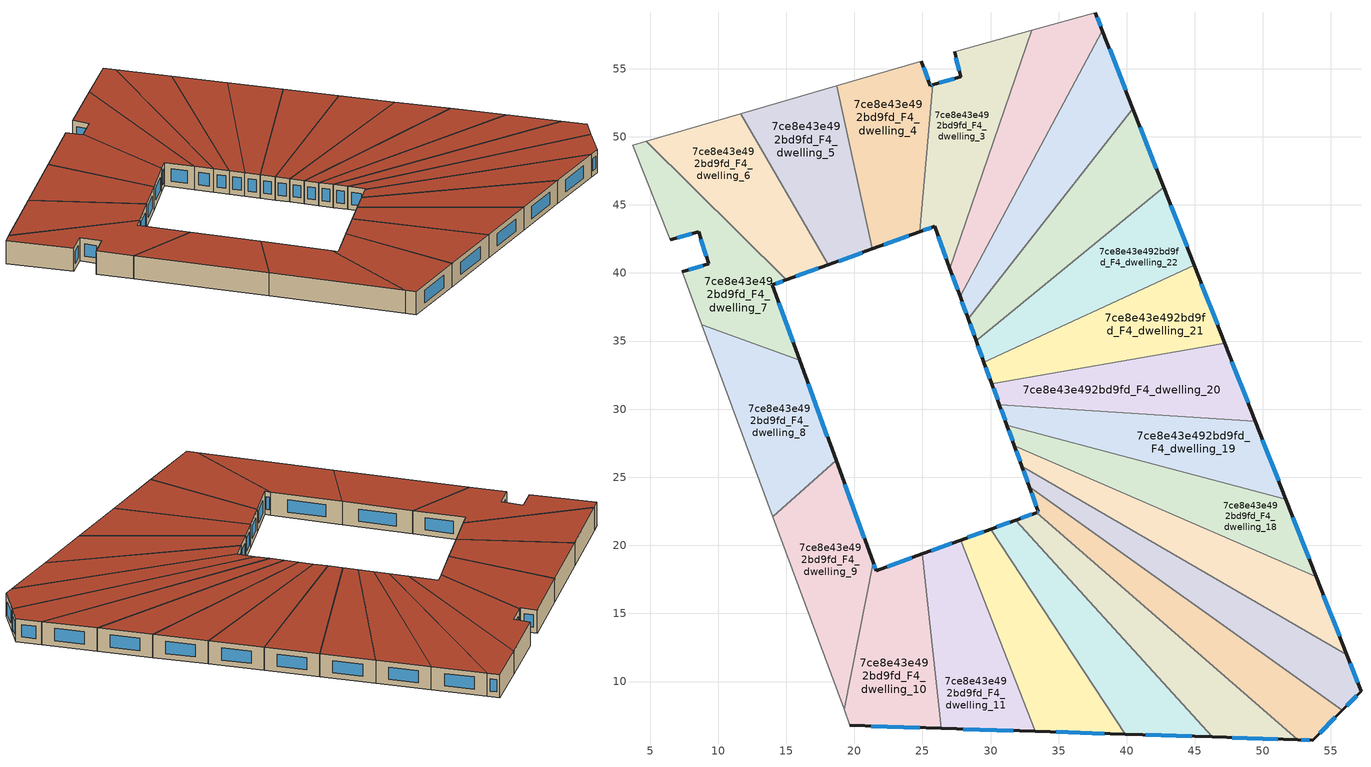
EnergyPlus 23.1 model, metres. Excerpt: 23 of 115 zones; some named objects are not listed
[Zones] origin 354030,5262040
7ce8e43e492bd9fd_F4_dwelling_0
 floor to 7ce8e43e492bd9fd_F3_dwelling_0 (EU_floor_Construction): 40.46,52.05 42.71,46.31 28.94,35.04 28.35,36.65 z12
 wall outside (EU_wall_Construction): 28.35,36.65 28.94,35.04 / 42.71,46.31 40.46,52.05 z12:15
 wall to 7ce8e43e492bd9fd_F4_dwelling_1 (EU_wall_Construction): 40.46,52.05 28.35,36.65 z12:15
 wall to 7ce8e43e492bd9fd_F4_dwelling_22 (EU_wall_Construction): 28.94,35.04 42.71,46.31 z12:15
 window (EU_Window_Construction): 28.49,36.27 28.8,35.42 / 42.18,47.66 40.99,50.7 z12.7:14.3
 roof outside (EU_roof_Construction): 42.71,46.31 40.46,52.05 28.35,36.65 28.94,35.04 z15
7ce8e43e492bd9fd_F4_dwelling_1
 floor to 7ce8e43e492bd9fd_F3_dwelling_1 (EU_floor_Construction): 38.21,57.8 40.46,52.05 28.35,36.65 27.76,38.29 z12
 wall outside (EU_wall_Construction): 27.76,38.29 28.35,36.65 / 40.46,52.05 38.21,57.8 z12:15
 wall to 7ce8e43e492bd9fd_F4_dwelling_2 (EU_wall_Construction): 38.21,57.8 27.76,38.29 z12:15
 window (EU_Window_Construction): 27.9,37.9 28.22,37.03 / 39.93,53.4 38.74,56.45 z12.7:14.3
 roof outside (EU_roof_Construction): 28.35,36.65 40.46,52.05 38.21,57.8 27.76,38.29 z15
7ce8e43e492bd9fd_F4_dwelling_10
 floor to 7ce8e43e492bd9fd_F3_dwelling_10 (EU_floor_Construction): 24.99,19.37 26.4,6.56 19.68,6.78 19.24,7.95 21.38,18.77 21.6,18.15 z12
 wall outside (EU_wall_Construction): 24.99,19.37 21.6,18.15 21.38,18.77 / 19.68,6.78 26.4,6.56 z12:15
 wall adiabatic (EU_wall_Construction): 19.24,7.95 19.68,6.78 z12:15
 wall to 7ce8e43e492bd9fd_F4_dwelling_9 (EU_wall_Construction): 21.38,18.77 19.24,7.95 z12:15
 wall to 7ce8e43e492bd9fd_F4_dwelling_11 (EU_wall_Construction): 26.4,6.56 24.99,19.37 z12:15
 window (EU_Window_Construction): 21.55,18.29 21.43,18.63 / 24.2,19.08 22.4,18.43 / 21.25,6.72 24.82,6.61 z12.7:14.3
 roof outside (EU_roof_Construction): 26.4,6.56 24.99,19.37 21.6,18.15 21.38,18.77 19.24,7.95 19.68,6.78 z15
7ce8e43e492bd9fd_F4_dwelling_11
 floor to 7ce8e43e492bd9fd_F3_dwelling_11 (EU_floor_Construction): 27.8,20.39 33.28,6.34 26.4,6.56 24.99,19.37 z12
 wall outside (EU_wall_Construction): 27.8,20.39 24.99,19.37 / 26.4,6.56 33.28,6.34 z12:15
 wall to 7ce8e43e492bd9fd_F4_dwelling_12 (EU_wall_Construction): 33.28,6.34 27.8,20.39 z12:15
 window (EU_Window_Construction): 27.14,20.15 25.65,19.61 / 28.01,6.51 31.67,6.39 z12.7:14.3
 roof outside (EU_roof_Construction): 33.28,6.34 27.8,20.39 24.99,19.37 26.4,6.56 z15
7ce8e43e492bd9fd_F4_dwelling_12
 floor to 7ce8e43e492bd9fd_F3_dwelling_12 (EU_floor_Construction): 30.03,21.19 39.88,6.13 33.28,6.34 27.8,20.39 z12
 wall outside (EU_wall_Construction): 30.03,21.19 27.8,20.39 / 33.28,6.34 39.89,6.13 z12:15
 wall to 7ce8e43e492bd9fd_F4_dwelling_13 (EU_wall_Construction): 39.88,6.13 30.03,21.19 z12:15
 window (EU_Window_Construction): 29.51,21 28.33,20.58 / 34.83,6.29 38.33,6.18 z12.7:14.3
 roof outside (EU_roof_Construction): 39.89,6.13 30.03,21.19 27.8,20.39 33.28,6.34 z15
7ce8e43e492bd9fd_F4_dwelling_13
 floor to 7ce8e43e492bd9fd_F3_dwelling_13 (EU_floor_Construction): 31.85,21.85 46.29,5.93 39.88,6.13 30.03,21.19 z12
 wall outside (EU_wall_Construction): 31.85,21.85 30.03,21.19 / 39.89,6.13 46.29,5.93 z12:15
 wall to 7ce8e43e492bd9fd_F4_dwelling_14 (EU_wall_Construction): 46.29,5.93 31.85,21.85 z12:15
 window (EU_Window_Construction): 31.42,21.7 30.46,21.35 / 41.39,6.08 44.78,5.98 z12.7:14.3
 roof outside (EU_roof_Construction): 46.29,5.93 31.85,21.85 30.03,21.19 39.89,6.13 z15
7ce8e43e492bd9fd_F4_dwelling_14
 floor to 7ce8e43e492bd9fd_F3_dwelling_14 (EU_floor_Construction): 52.55,5.73 46.29,5.93 31.85,21.85 33.38,22.4 z12
 wall outside (EU_wall_Construction): 33.38,22.4 31.85,21.85 / 46.29,5.93 52.55,5.73 z12:15
 wall to 7ce8e43e492bd9fd_F4_dwelling_15 (EU_wall_Construction): 52.55,5.73 33.38,22.4 z12:15
 window (EU_Window_Construction): 33.02,22.27 32.21,21.98 / 47.76,5.88 51.08,5.78 z12.7:14.3
 roof outside (EU_roof_Construction): 52.55,5.73 33.38,22.4 31.85,21.85 46.29,5.93 z15
7ce8e43e492bd9fd_F4_dwelling_15
 floor to 7ce8e43e492bd9fd_F3_dwelling_15 (EU_floor_Construction): 55.82,7.9 53.65,5.69 52.55,5.73 33.38,22.4 33.52,22.45 32.85,24.29 z12
 wall outside (EU_wall_Construction): 32.85,24.29 33.52,22.45 33.38,22.4 / 52.55,5.73 53.65,5.69 55.82,7.9 z12:15
 wall to 7ce8e43e492bd9fd_F4_dwelling_16 (EU_wall_Construction): 55.82,7.9 32.85,24.29 z12:15
 window (EU_Window_Construction): 33.49,22.44 33.42,22.41 / 33.01,23.86 33.36,22.88 / 54.16,6.21 55.31,7.38 / 52.81,5.72 53.39,5.7 z12.7:14.3
 roof outside (EU_roof_Construction): 53.65,5.69 55.82,7.9 32.85,24.29 33.52,22.45 33.38,22.4 52.55,5.73 z15
7ce8e43e492bd9fd_F4_dwelling_16
 floor to 7ce8e43e492bd9fd_F3_dwelling_16 (EU_floor_Construction): 56.16,11.97 57.2,9.3 55.82,7.9 32.85,24.29 32.29,25.82 z12
 wall outside (EU_wall_Construction): 32.29,25.82 32.85,24.29 / 55.82,7.9 57.2,9.3 56.16,11.97 z12:15
 wall to 7ce8e43e492bd9fd_F4_dwelling_17 (EU_wall_Construction): 56.16,11.97 32.29,25.82 z12:15
 window (EU_Window_Construction): 32.43,25.46 32.72,24.65 / 56.96,9.92 56.4,11.34 / 56.15,8.23 56.88,8.97 z12.7:14.3
 roof outside (EU_roof_Construction): 55.82,7.9 57.2,9.3 56.16,11.97 32.29,25.82 32.85,24.29 z15
7ce8e43e492bd9fd_F4_dwelling_17
 floor to 7ce8e43e492bd9fd_F3_dwelling_17 (EU_floor_Construction): 53.92,17.67 56.16,11.97 32.29,25.82 31.75,27.31 z12
 wall outside (EU_wall_Construction): 31.75,27.31 32.29,25.82 / 56.16,11.97 53.92,17.67 z12:15
 wall to 7ce8e43e492bd9fd_F4_dwelling_18 (EU_wall_Construction): 53.92,17.67 31.75,27.31 z12:15
 window (EU_Window_Construction): 31.88,26.96 32.17,26.17 / 55.63,13.31 54.45,16.33 z12.7:14.3
 roof outside (EU_roof_Construction): 56.16,11.97 53.92,17.67 31.75,27.31 32.29,25.82 z15
7ce8e43e492bd9fd_F4_dwelling_18
 floor to 7ce8e43e492bd9fd_F3_dwelling_18 (EU_floor_Construction): 51.68,23.39 53.92,17.67 31.75,27.31 31.21,28.81 z12
 wall outside (EU_wall_Construction): 31.21,28.81 31.75,27.31 / 53.92,17.67 51.68,23.39 z12:15
 wall to 7ce8e43e492bd9fd_F4_dwelling_19 (EU_wall_Construction): 51.68,23.39 31.21,28.81 z12:15
 window (EU_Window_Construction): 31.33,28.46 31.63,27.66 / 53.4,19.02 52.21,22.05 z12.7:14.3
 roof outside (EU_roof_Construction): 53.92,17.67 51.68,23.39 31.21,28.81 31.75,27.31 z15
7ce8e43e492bd9fd_F4_dwelling_19
 floor to 7ce8e43e492bd9fd_F3_dwelling_19 (EU_floor_Construction): 49.44,29.11 51.68,23.39 31.21,28.81 30.65,30.34 z12
 wall outside (EU_wall_Construction): 30.65,30.34 31.21,28.81 / 51.68,23.39 49.44,29.11 z12:15
 wall to 7ce8e43e492bd9fd_F4_dwelling_20 (EU_wall_Construction): 49.44,29.11 30.65,30.34 z12:15
 window (EU_Window_Construction): 30.78,29.98 31.08,29.17 / 51.16,24.73 49.97,27.77 z12.7:14.3
 roof outside (EU_roof_Construction): 51.68,23.39 49.44,29.11 30.65,30.34 31.21,28.81 z15
7ce8e43e492bd9fd_F4_dwelling_2
 floor to 7ce8e43e492bd9fd_F3_dwelling_2 (EU_floor_Construction): 37.7,59.1 38.21,57.8 27.76,38.29 27.02,40.32 33.03,57.81 z12
 wall outside (EU_wall_Construction): 27.02,40.32 27.76,38.29 / 38.21,57.8 37.7,59.1 z12:15
 wall adiabatic (EU_wall_Construction): 37.7,59.1 33.03,57.81 z12:15
 wall to 7ce8e43e492bd9fd_F4_dwelling_3 (EU_wall_Construction): 33.03,57.81 27.02,40.32 z12:15
 window (EU_Window_Construction): 27.19,39.84 27.59,38.76 / 38.09,58.11 37.82,58.79 z12.7:14.3
 roof outside (EU_roof_Construction): 27.76,38.29 38.21,57.8 37.7,59.1 33.03,57.81 27.02,40.32 z15
7ce8e43e492bd9fd_F4_dwelling_20
 floor to 7ce8e43e492bd9fd_F3_dwelling_20 (EU_floor_Construction): 47.2,34.84 49.44,29.11 30.65,30.34 30.09,31.88 z12
 wall outside (EU_wall_Construction): 30.09,31.88 30.65,30.34 / 49.44,29.11 47.2,34.84 z12:15
 wall to 7ce8e43e492bd9fd_F4_dwelling_21 (EU_wall_Construction): 47.2,34.84 30.09,31.88 z12:15
 window (EU_Window_Construction): 30.22,31.52 30.52,30.7 / 48.92,30.46 47.73,33.49 z12.7:14.3
 roof outside (EU_roof_Construction): 49.44,29.11 47.2,34.84 30.09,31.88 30.65,30.34 z15
7ce8e43e492bd9fd_F4_dwelling_21
 floor to 7ce8e43e492bd9fd_F3_dwelling_21 (EU_floor_Construction): 44.96,40.57 47.2,34.84 30.09,31.88 29.52,33.45 z12
 wall outside (EU_wall_Construction): 29.52,33.45 30.09,31.88 / 47.2,34.84 44.96,40.57 z12:15
 wall to 7ce8e43e492bd9fd_F4_dwelling_22 (EU_wall_Construction): 44.96,40.57 29.52,33.45 z12:15
 window (EU_Window_Construction): 29.65,33.08 29.96,32.25 / 46.67,36.18 45.48,39.22 z12.7:14.3
 roof outside (EU_roof_Construction): 47.2,34.84 44.96,40.57 29.52,33.45 30.09,31.88 z15
7ce8e43e492bd9fd_F4_dwelling_22
 floor to 7ce8e43e492bd9fd_F3_dwelling_22 (EU_floor_Construction): 42.71,46.31 44.96,40.57 29.52,33.45 28.94,35.04 z12
 wall outside (EU_wall_Construction): 28.94,35.04 29.52,33.45 / 44.96,40.57 42.71,46.31 z12:15
 window (EU_Window_Construction): 29.08,34.66 29.38,33.82 / 44.43,41.92 43.24,44.96 z12.7:14.3
 roof outside (EU_roof_Construction): 44.96,40.57 42.71,46.31 28.94,35.04 29.52,33.45 z15
7ce8e43e492bd9fd_F4_dwelling_3
 floor to 7ce8e43e492bd9fd_F3_dwelling_3 (EU_floor_Construction): 33.03,57.81 27.02,40.32 25.89,43.43 24.82,43.04 25.76,53.81 27.81,54.4 27.35,56.25 z12
 wall outside (EU_wall_Construction): 24.82,43.04 25.89,43.43 27.02,40.32 / 27.35,56.25 27.81,54.4 25.76,53.81 z12:15
 wall adiabatic (EU_wall_Construction): 33.03,57.81 27.35,56.25 z12:15
 wall to 7ce8e43e492bd9fd_F4_dwelling_4 (EU_wall_Construction): 25.76,53.81 24.82,43.04 z12:15
 window (EU_Window_Construction): 26.15,42.7 26.76,41.05 / 25.07,43.13 25.64,43.34 / 27.33,54.26 26.24,53.95 / 27.46,55.81 27.7,54.83 z12.7:14.3
 roof outside (EU_roof_Construction): 27.02,40.32 33.03,57.81 27.35,56.25 27.81,54.4 25.76,53.81 24.82,43.04 25.89,43.43 z15
7ce8e43e492bd9fd_F4_dwelling_4
 floor to 7ce8e43e492bd9fd_F3_dwelling_4 (EU_floor_Construction): 24.92,55.54 25.59,53.76 25.76,53.81 24.82,43.04 21.33,41.78 18.7,53.73 z12
 wall outside (EU_wall_Construction): 25.76,53.81 25.59,53.76 24.92,55.54 / 21.33,41.78 24.82,43.04 z12:15
 wall adiabatic (EU_wall_Construction): 24.92,55.54 18.7,53.73 z12:15
 wall to 7ce8e43e492bd9fd_F4_dwelling_5 (EU_wall_Construction): 18.7,53.73 21.33,41.78 z12:15
 window (EU_Window_Construction): 25.72,53.8 25.63,53.78 / 22.15,42.07 24,42.74 / 25.43,54.18 25.08,55.12 z12.7:14.3
 roof outside (EU_roof_Construction): 24.82,43.04 25.76,53.81 25.59,53.76 24.92,55.54 18.7,53.73 21.33,41.78 z15
7ce8e43e492bd9fd_F4_dwelling_5
 floor to 7ce8e43e492bd9fd_F3_dwelling_5 (EU_floor_Construction): 18.7,53.73 21.33,41.78 18.07,40.6 11.67,51.69 z12
 wall outside (EU_wall_Construction): 18.07,40.6 21.33,41.78 z12:15
 wall adiabatic (EU_wall_Construction): 18.7,53.73 11.67,51.69 z12:15
 wall to 7ce8e43e492bd9fd_F4_dwelling_6 (EU_wall_Construction): 11.67,51.69 18.07,40.6 z12:15
 window (EU_Window_Construction): 18.84,40.88 20.56,41.5 z12.7:14.3
 roof outside (EU_roof_Construction): 21.33,41.78 18.7,53.73 11.67,51.69 18.07,40.6 z15
7ce8e43e492bd9fd_F4_dwelling_6
 floor to 7ce8e43e492bd9fd_F3_dwelling_6 (EU_floor_Construction): 11.67,51.69 18.07,40.6 14.98,39.48 4.72,49.67 z12
 wall outside (EU_wall_Construction): 14.98,39.48 18.07,40.6 z12:15
 wall adiabatic (EU_wall_Construction): 11.67,51.69 4.72,49.67 z12:15
 wall to 7ce8e43e492bd9fd_F4_dwelling_7 (EU_wall_Construction): 4.72,49.67 14.98,39.48 z12:15
 window (EU_Window_Construction): 15.71,39.75 17.35,40.34 z12.7:14.3
 roof outside (EU_roof_Construction): 18.07,40.6 11.67,51.69 4.72,49.67 14.98,39.48 z15
7ce8e43e492bd9fd_F4_dwelling_7
 floor to 7ce8e43e492bd9fd_F3_dwelling_7 (EU_floor_Construction): 8.56,43.01 6.5,42.43 3.71,49.37 4.72,49.67 14.98,39.48 13.97,39.12 15.98,33.61 8.79,36.21 7.36,40.08 9.31,40.68 z12
 wall outside (EU_wall_Construction): 15.98,33.61 13.97,39.12 14.98,39.48 / 6.5,42.43 8.56,43.01 9.31,40.68 7.36,40.08 z12:15
 wall adiabatic (EU_wall_Construction): 4.72,49.67 3.71,49.37 6.5,42.43 / 7.36,40.08 8.79,36.21 z12:15
 wall to 7ce8e43e492bd9fd_F4_dwelling_8 (EU_wall_Construction): 8.79,36.21 15.98,33.61 z12:15
 window (EU_Window_Construction): 14.21,39.21 14.74,39.4 / 15.51,34.9 14.44,37.82 / 8.85,40.54 7.82,40.22 / 8.74,42.47 9.13,41.23 / 6.98,42.57 8.08,42.88 z12.7:14.3
 roof outside (EU_roof_Construction): 15.98,33.61 13.97,39.12 14.98,39.48 4.72,49.67 3.71,49.37 6.5,42.43 8.56,43.01 9.31,40.68 7.36,40.08 8.79,36.21 z15
7ce8e43e492bd9fd_F4_dwelling_8
 floor to 7ce8e43e492bd9fd_F3_dwelling_8 (EU_floor_Construction): 15.98,33.61 18.65,26.25 14,22.12 8.79,36.21 z12
 wall outside (EU_wall_Construction): 18.65,26.25 15.98,33.61 z12:15
 wall adiabatic (EU_wall_Construction): 8.79,36.21 14.01,22.12 z12:15
 wall to 7ce8e43e492bd9fd_F4_dwelling_9 (EU_wall_Construction): 14,22.11 18.65,26.25 z12:15
 window (EU_Window_Construction): 18.03,27.98 16.61,31.88 z12.7:14.3
 roof outside (EU_roof_Construction): 18.65,26.25 15.98,33.61 8.79,36.21 14.01,22.12 z15
7ce8e43e492bd9fd_F4_dwelling_9
 floor to 7ce8e43e492bd9fd_F3_dwelling_9 (EU_floor_Construction): 18.65,26.25 21.38,18.77 19.24,7.95 14,22.12 z12
 wall outside (EU_wall_Construction): 21.38,18.77 18.65,26.25 z12:15
 wall adiabatic (EU_wall_Construction): 14.01,22.12 19.24,7.95 z12:15
 window (EU_Window_Construction): 20.74,20.53 19.29,24.5 z12.7:14.3
 roof outside (EU_roof_Construction): 19.24,7.95 21.38,18.77 18.65,26.25 14.01,22.12 z15
[Building]
EU S2 Campaign: North Axis=0; Terrain=City; Solar Distribution=FullExterior
[Site:Location]
Budapest.Ferenc.Liszt.Intl.AP: Latitude=47.437; Longitude=19.256; Time Zone=1; Elevation=185
[SizingPeriod:WeatherFileDays]
AnnualSizingPeriod: Begin Month=1; Begin Day of Month=1; End Month=12; End Day of Month=31; Day of Week for Start Day=Monday; Use Weather File Daylight Saving Period=No; Use Weather File Rain and Snow Indicators=No
[MATERIAL]
EU_InternalMass_Material: Roughness=MediumRough; Thickness=0.1; Conductivity=1; Density=1800; Specific Heat=900; Thermal Absorptance=0.9; Solar Absorptance=0.7; Visible Absorptance=0.7
[MATERIAL:NOMASS] Roughness=MediumRough; Thermal Absorptance=0.9; Solar Absorptance=0.7; Visible Absorptance=0.7
Name | Thermal Resistance
EU_wall_NoMass | 0.832559
EU_roof_NoMass | 1.39638
EU_floor_NoMass | 0.872794
[WINDOWMATERIAL:SIMPLEGLAZINGSYSTEM]
EU_Window_SimpleGlazing: UFactor=2.79869; Solar Heat Gain Coefficient=0.75; Visible Transmittance=0.75
[CONSTRUCTION]
EU_wall_Construction: EU_wall_NoMass
EU_roof_Construction: EU_roof_NoMass
EU_floor_Construction: EU_floor_NoMass
EU_Window_Construction: EU_Window_SimpleGlazing
EU_InternalMass_Construction: EU_InternalMass_Material
[ZONE] Type=1; Multiplier=1; Ceiling Height=autocalculate; Floor Area=autocalculate; Part of Total Floor Area=Yes
Name | Volume
7ce8e43e492bd9fd_F4_dwelling_0 | 199.438
7ce8e43e492bd9fd_F4_dwelling_1 | 199.461
7ce8e43e492bd9fd_F4_dwelling_10 | 199.458
7ce8e43e492bd9fd_F4_dwelling_11 | 199.457
7ce8e43e492bd9fd_F4_dwelling_12 | 199.46
7ce8e43e492bd9fd_F4_dwelling_13 | 199.405
7ce8e43e492bd9fd_F4_dwelling_14 | 199.487
7ce8e43e492bd9fd_F4_dwelling_15; 7ce8e43e492bd9fd_F4_dwelling_4 | 199.433
7ce8e43e492bd9fd_F4_dwelling_16; 7ce8e43e492bd9fd_F4_dwelling_17; 7ce8e43e492bd9fd_F4_dwelling_5 | 199.459
7ce8e43e492bd9fd_F4_dwelling_18 | 199.456
7ce8e43e492bd9fd_F4_dwelling_19 | 199.444
7ce8e43e492bd9fd_F4_dwelling_2 | 199.447
7ce8e43e492bd9fd_F4_dwelling_20 | 199.45
7ce8e43e492bd9fd_F4_dwelling_21 | 199.391
7ce8e43e492bd9fd_F4_dwelling_22 | 199.478
7ce8e43e492bd9fd_F4_dwelling_3 | 199.453
7ce8e43e492bd9fd_F4_dwelling_6 | 199.452
7ce8e43e492bd9fd_F4_dwelling_7 | 199.441
7ce8e43e492bd9fd_F4_dwelling_8 | 199.443
7ce8e43e492bd9fd_F4_dwelling_9 | 199.435
[INTERNALMASS] Construction=EU_InternalMass_Construction
Name | Zone or ZoneList | Surface Area
7ce8e43e492bd9fd_F4_dwelling_0_EU_InternalMass | 7ce8e43e492bd9fd_F4_dwelling_0 | 66.4791
7ce8e43e492bd9fd_F4_dwelling_1_EU_InternalMass | 7ce8e43e492bd9fd_F4_dwelling_1 | 66.487
7ce8e43e492bd9fd_F4_dwelling_2_EU_InternalMass | 7ce8e43e492bd9fd_F4_dwelling_2 | 66.4824
7ce8e43e492bd9fd_F4_dwelling_3_EU_InternalMass | 7ce8e43e492bd9fd_F4_dwelling_3 | 66.4845
7ce8e43e492bd9fd_F4_dwelling_4_EU_InternalMass | 7ce8e43e492bd9fd_F4_dwelling_4 | 66.4774
7ce8e43e492bd9fd_F4_dwelling_5_EU_InternalMass | 7ce8e43e492bd9fd_F4_dwelling_5 | 66.4865
7ce8e43e492bd9fd_F4_dwelling_6_EU_InternalMass | 7ce8e43e492bd9fd_F4_dwelling_6 | 66.484
7ce8e43e492bd9fd_F4_dwelling_7_EU_InternalMass | 7ce8e43e492bd9fd_F4_dwelling_7 | 66.4805
7ce8e43e492bd9fd_F4_dwelling_8_EU_InternalMass | 7ce8e43e492bd9fd_F4_dwelling_8 | 66.481
7ce8e43e492bd9fd_F4_dwelling_9_EU_InternalMass | 7ce8e43e492bd9fd_F4_dwelling_9 | 66.4783
7ce8e43e492bd9fd_F4_dwelling_10_EU_InternalMass | 7ce8e43e492bd9fd_F4_dwelling_10 | 66.486
7ce8e43e492bd9fd_F4_dwelling_11_EU_InternalMass | 7ce8e43e492bd9fd_F4_dwelling_11 | 66.4856
7ce8e43e492bd9fd_F4_dwelling_12_EU_InternalMass | 7ce8e43e492bd9fd_F4_dwelling_12 | 66.4866
7ce8e43e492bd9fd_F4_dwelling_13_EU_InternalMass | 7ce8e43e492bd9fd_F4_dwelling_13 | 66.4682
7ce8e43e492bd9fd_F4_dwelling_14_EU_InternalMass | 7ce8e43e492bd9fd_F4_dwelling_14 | 66.4955
7ce8e43e492bd9fd_F4_dwelling_15_EU_InternalMass | 7ce8e43e492bd9fd_F4_dwelling_15 | 66.4776
7ce8e43e492bd9fd_F4_dwelling_16_EU_InternalMass | 7ce8e43e492bd9fd_F4_dwelling_16 | 66.4862
7ce8e43e492bd9fd_F4_dwelling_17_EU_InternalMass | 7ce8e43e492bd9fd_F4_dwelling_17 | 66.4865
7ce8e43e492bd9fd_F4_dwelling_18_EU_InternalMass | 7ce8e43e492bd9fd_F4_dwelling_18 | 66.4854
7ce8e43e492bd9fd_F4_dwelling_19_EU_InternalMass | 7ce8e43e492bd9fd_F4_dwelling_19 | 66.4812
7ce8e43e492bd9fd_F4_dwelling_20_EU_InternalMass | 7ce8e43e492bd9fd_F4_dwelling_20 | 66.4834
7ce8e43e492bd9fd_F4_dwelling_21_EU_InternalMass | 7ce8e43e492bd9fd_F4_dwelling_21 | 66.4635
7ce8e43e492bd9fd_F4_dwelling_22_EU_InternalMass | 7ce8e43e492bd9fd_F4_dwelling_22 | 66.4928
[OTHEREQUIPMENT] Fuel Type=Electricity; Design Level Calculation Method=Watts/Area; Power per Zone Floor Area=1; Fraction Latent=0; Fraction Radiant=0; Fraction Lost=0; Carbon Dioxide Generation Rate=0; EndUse Subcategory=EU_Step8_InternalGains
Name | Zone or ZoneList or Space or SpaceList | Schedule
EU_Step8_InternalGain_7ce8e43e492bd9fd_F4_dwelling_0_f000 | 7ce8e43e492bd9fd_F4_dwelling_0 | EU_Step8_GainSchedule_7ce8e43e492bd9fd_F4_dwelling_0_f000
EU_Step8_InternalGain_7ce8e43e492bd9fd_F4_dwelling_1_f000 | 7ce8e43e492bd9fd_F4_dwelling_1 | EU_Step8_GainSchedule_7ce8e43e492bd9fd_F4_dwelling_1_f000
EU_Step8_InternalGain_7ce8e43e492bd9fd_F4_dwelling_2_f000 | 7ce8e43e492bd9fd_F4_dwelling_2 | EU_Step8_GainSchedule_7ce8e43e492bd9fd_F4_dwelling_2_f000
EU_Step8_InternalGain_7ce8e43e492bd9fd_F4_dwelling_3_f000 | 7ce8e43e492bd9fd_F4_dwelling_3 | EU_Step8_GainSchedule_7ce8e43e492bd9fd_F4_dwelling_3_f000
EU_Step8_InternalGain_7ce8e43e492bd9fd_F4_dwelling_4_f000 | 7ce8e43e492bd9fd_F4_dwelling_4 | EU_Step8_GainSchedule_7ce8e43e492bd9fd_F4_dwelling_4_f000
EU_Step8_InternalGain_7ce8e43e492bd9fd_F4_dwelling_5_f000 | 7ce8e43e492bd9fd_F4_dwelling_5 | EU_Step8_GainSchedule_7ce8e43e492bd9fd_F4_dwelling_5_f000
EU_Step8_InternalGain_7ce8e43e492bd9fd_F4_dwelling_6_f000 | 7ce8e43e492bd9fd_F4_dwelling_6 | EU_Step8_GainSchedule_7ce8e43e492bd9fd_F4_dwelling_6_f000
EU_Step8_InternalGain_7ce8e43e492bd9fd_F4_dwelling_7_f000 | 7ce8e43e492bd9fd_F4_dwelling_7 | EU_Step8_GainSchedule_7ce8e43e492bd9fd_F4_dwelling_7_f000
EU_Step8_InternalGain_7ce8e43e492bd9fd_F4_dwelling_8_f000 | 7ce8e43e492bd9fd_F4_dwelling_8 | EU_Step8_GainSchedule_7ce8e43e492bd9fd_F4_dwelling_8_f000
EU_Step8_InternalGain_7ce8e43e492bd9fd_F4_dwelling_9_f000 | 7ce8e43e492bd9fd_F4_dwelling_9 | EU_Step8_GainSchedule_7ce8e43e492bd9fd_F4_dwelling_9_f000
EU_Step8_InternalGain_7ce8e43e492bd9fd_F4_dwelling_10_f000 | 7ce8e43e492bd9fd_F4_dwelling_10 | EU_Step8_GainSchedule_7ce8e43e492bd9fd_F4_dwelling_10_f000
EU_Step8_InternalGain_7ce8e43e492bd9fd_F4_dwelling_11_f000 | 7ce8e43e492bd9fd_F4_dwelling_11 | EU_Step8_GainSchedule_7ce8e43e492bd9fd_F4_dwelling_11_f000
EU_Step8_InternalGain_7ce8e43e492bd9fd_F4_dwelling_12_f000 | 7ce8e43e492bd9fd_F4_dwelling_12 | EU_Step8_GainSchedule_7ce8e43e492bd9fd_F4_dwelling_12_f000
EU_Step8_InternalGain_7ce8e43e492bd9fd_F4_dwelling_13_f000 | 7ce8e43e492bd9fd_F4_dwelling_13 | EU_Step8_GainSchedule_7ce8e43e492bd9fd_F4_dwelling_13_f000
EU_Step8_InternalGain_7ce8e43e492bd9fd_F4_dwelling_14_f000 | 7ce8e43e492bd9fd_F4_dwelling_14 | EU_Step8_GainSchedule_7ce8e43e492bd9fd_F4_dwelling_14_f000
EU_Step8_InternalGain_7ce8e43e492bd9fd_F4_dwelling_15_f000 | 7ce8e43e492bd9fd_F4_dwelling_15 | EU_Step8_GainSchedule_7ce8e43e492bd9fd_F4_dwelling_15_f000
EU_Step8_InternalGain_7ce8e43e492bd9fd_F4_dwelling_16_f000 | 7ce8e43e492bd9fd_F4_dwelling_16 | EU_Step8_GainSchedule_7ce8e43e492bd9fd_F4_dwelling_16_f000
EU_Step8_InternalGain_7ce8e43e492bd9fd_F4_dwelling_17_f000 | 7ce8e43e492bd9fd_F4_dwelling_17 | EU_Step8_GainSchedule_7ce8e43e492bd9fd_F4_dwelling_17_f000
EU_Step8_InternalGain_7ce8e43e492bd9fd_F4_dwelling_18_f000 | 7ce8e43e492bd9fd_F4_dwelling_18 | EU_Step8_GainSchedule_7ce8e43e492bd9fd_F4_dwelling_18_f000
EU_Step8_InternalGain_7ce8e43e492bd9fd_F4_dwelling_19_f000 | 7ce8e43e492bd9fd_F4_dwelling_19 | EU_Step8_GainSchedule_7ce8e43e492bd9fd_F4_dwelling_19_f000
EU_Step8_InternalGain_7ce8e43e492bd9fd_F4_dwelling_20_f000 | 7ce8e43e492bd9fd_F4_dwelling_20 | EU_Step8_GainSchedule_7ce8e43e492bd9fd_F4_dwelling_20_f000
EU_Step8_InternalGain_7ce8e43e492bd9fd_F4_dwelling_21_f000 | 7ce8e43e492bd9fd_F4_dwelling_21 | EU_Step8_GainSchedule_7ce8e43e492bd9fd_F4_dwelling_21_f000
EU_Step8_InternalGain_7ce8e43e492bd9fd_F4_dwelling_22_f000 | 7ce8e43e492bd9fd_F4_dwelling_22 | EU_Step8_GainSchedule_7ce8e43e492bd9fd_F4_dwelling_22_f000
[ZONEVENTILATION:DESIGNFLOWRATE] Schedule=EU_AlwaysOn; Design Flow Rate Calculation Method=AirChanges/Hour; Air Changes per Hour=0.475469; Ventilation Type=Natural; Fan Pressure Rise=0; Fan Total Efficiency=1; Constant Term Coefficient=1; Temperature Term Coefficient=0; Velocity Term Coefficient=0; Velocity Squared Term Coefficient=0; Minimum Indoor Temperature=-100; Maximum Indoor Temperature=100; Delta Temperature=-100; Minimum Outdoor Temperature=-100; Maximum Outdoor Temperature=100; Maximum Wind Speed=40
Name | Zone or ZoneList or Space or SpaceList
EU_ConstantAir_7ce8e43e492bd9fd_F4_dwelling_0 | 7ce8e43e492bd9fd_F4_dwelling_0
EU_ConstantAir_7ce8e43e492bd9fd_F4_dwelling_1 | 7ce8e43e492bd9fd_F4_dwelling_1
EU_ConstantAir_7ce8e43e492bd9fd_F4_dwelling_2 | 7ce8e43e492bd9fd_F4_dwelling_2
EU_ConstantAir_7ce8e43e492bd9fd_F4_dwelling_3 | 7ce8e43e492bd9fd_F4_dwelling_3
EU_ConstantAir_7ce8e43e492bd9fd_F4_dwelling_4 | 7ce8e43e492bd9fd_F4_dwelling_4
EU_ConstantAir_7ce8e43e492bd9fd_F4_dwelling_5 | 7ce8e43e492bd9fd_F4_dwelling_5
EU_ConstantAir_7ce8e43e492bd9fd_F4_dwelling_6 | 7ce8e43e492bd9fd_F4_dwelling_6
EU_ConstantAir_7ce8e43e492bd9fd_F4_dwelling_7 | 7ce8e43e492bd9fd_F4_dwelling_7
EU_ConstantAir_7ce8e43e492bd9fd_F4_dwelling_8 | 7ce8e43e492bd9fd_F4_dwelling_8
EU_ConstantAir_7ce8e43e492bd9fd_F4_dwelling_9 | 7ce8e43e492bd9fd_F4_dwelling_9
EU_ConstantAir_7ce8e43e492bd9fd_F4_dwelling_10 | 7ce8e43e492bd9fd_F4_dwelling_10
EU_ConstantAir_7ce8e43e492bd9fd_F4_dwelling_11 | 7ce8e43e492bd9fd_F4_dwelling_11
EU_ConstantAir_7ce8e43e492bd9fd_F4_dwelling_12 | 7ce8e43e492bd9fd_F4_dwelling_12
EU_ConstantAir_7ce8e43e492bd9fd_F4_dwelling_13 | 7ce8e43e492bd9fd_F4_dwelling_13
EU_ConstantAir_7ce8e43e492bd9fd_F4_dwelling_14 | 7ce8e43e492bd9fd_F4_dwelling_14
EU_ConstantAir_7ce8e43e492bd9fd_F4_dwelling_15 | 7ce8e43e492bd9fd_F4_dwelling_15
EU_ConstantAir_7ce8e43e492bd9fd_F4_dwelling_16 | 7ce8e43e492bd9fd_F4_dwelling_16
EU_ConstantAir_7ce8e43e492bd9fd_F4_dwelling_17 | 7ce8e43e492bd9fd_F4_dwelling_17
EU_ConstantAir_7ce8e43e492bd9fd_F4_dwelling_18 | 7ce8e43e492bd9fd_F4_dwelling_18
EU_ConstantAir_7ce8e43e492bd9fd_F4_dwelling_19 | 7ce8e43e492bd9fd_F4_dwelling_19
EU_ConstantAir_7ce8e43e492bd9fd_F4_dwelling_20 | 7ce8e43e492bd9fd_F4_dwelling_20
EU_ConstantAir_7ce8e43e492bd9fd_F4_dwelling_21 | 7ce8e43e492bd9fd_F4_dwelling_21
EU_ConstantAir_7ce8e43e492bd9fd_F4_dwelling_22 | 7ce8e43e492bd9fd_F4_dwelling_22
[HVACTEMPLATE:ZONE:IDEALLOADSAIRSYSTEM] System Availability Schedule=EU_AlwaysOn; Maximum Heating Supply Air Temperature=50; Minimum Cooling Supply Air Temperature=13; Maximum Heating Supply Air Humidity Ratio=0.0156; Minimum Cooling Supply Air Humidity Ratio=0.0077; Heating Limit=NoLimit; Cooling Limit=NoLimit; Heating Availability Schedule=EU_AlwaysOn; Cooling Availability Schedule=EU_CoolingOff; Dehumidification Control Type=ConstantSensibleHeatRatio; Cooling Sensible Heat Ratio=0.7; Dehumidification Setpoint=60; Humidification Control Type=None; Humidification Setpoint=30; Outdoor Air Method=None; Outdoor Air Flow Rate per Person=0.00944; Outdoor Air Flow Rate per Zone Floor Area=0; Outdoor Air Flow Rate per Zone=0; Demand Controlled Ventilation Type=None; Outdoor Air Economizer Type=NoEconomizer; Heat Recovery Type=None; Sensible Heat Recovery Effectiveness=0.7; Latent Heat Recovery Effectiveness=0.65
Name | Template Thermostat
7ce8e43e492bd9fd_F4_dwelling_0 | EU_HeatOnly_7ce8e43e492bd9fd_F4_dwelling_0
7ce8e43e492bd9fd_F4_dwelling_1 | EU_HeatOnly_7ce8e43e492bd9fd_F4_dwelling_1
7ce8e43e492bd9fd_F4_dwelling_2 | EU_HeatOnly_7ce8e43e492bd9fd_F4_dwelling_2
7ce8e43e492bd9fd_F4_dwelling_3 | EU_HeatOnly_7ce8e43e492bd9fd_F4_dwelling_3
7ce8e43e492bd9fd_F4_dwelling_4 | EU_HeatOnly_7ce8e43e492bd9fd_F4_dwelling_4
7ce8e43e492bd9fd_F4_dwelling_5 | EU_HeatOnly_7ce8e43e492bd9fd_F4_dwelling_5
7ce8e43e492bd9fd_F4_dwelling_6 | EU_HeatOnly_7ce8e43e492bd9fd_F4_dwelling_6
7ce8e43e492bd9fd_F4_dwelling_7 | EU_HeatOnly_7ce8e43e492bd9fd_F4_dwelling_7
7ce8e43e492bd9fd_F4_dwelling_8 | EU_HeatOnly_7ce8e43e492bd9fd_F4_dwelling_8
7ce8e43e492bd9fd_F4_dwelling_9 | EU_HeatOnly_7ce8e43e492bd9fd_F4_dwelling_9
7ce8e43e492bd9fd_F4_dwelling_10 | EU_HeatOnly_7ce8e43e492bd9fd_F4_dwelling_10
7ce8e43e492bd9fd_F4_dwelling_11 | EU_HeatOnly_7ce8e43e492bd9fd_F4_dwelling_11
7ce8e43e492bd9fd_F4_dwelling_12 | EU_HeatOnly_7ce8e43e492bd9fd_F4_dwelling_12
7ce8e43e492bd9fd_F4_dwelling_13 | EU_HeatOnly_7ce8e43e492bd9fd_F4_dwelling_13
7ce8e43e492bd9fd_F4_dwelling_14 | EU_HeatOnly_7ce8e43e492bd9fd_F4_dwelling_14
7ce8e43e492bd9fd_F4_dwelling_15 | EU_HeatOnly_7ce8e43e492bd9fd_F4_dwelling_15
7ce8e43e492bd9fd_F4_dwelling_16 | EU_HeatOnly_7ce8e43e492bd9fd_F4_dwelling_16
7ce8e43e492bd9fd_F4_dwelling_17 | EU_HeatOnly_7ce8e43e492bd9fd_F4_dwelling_17
7ce8e43e492bd9fd_F4_dwelling_18 | EU_HeatOnly_7ce8e43e492bd9fd_F4_dwelling_18
7ce8e43e492bd9fd_F4_dwelling_19 | EU_HeatOnly_7ce8e43e492bd9fd_F4_dwelling_19
7ce8e43e492bd9fd_F4_dwelling_20 | EU_HeatOnly_7ce8e43e492bd9fd_F4_dwelling_20
7ce8e43e492bd9fd_F4_dwelling_21 | EU_HeatOnly_7ce8e43e492bd9fd_F4_dwelling_21
7ce8e43e492bd9fd_F4_dwelling_22 | EU_HeatOnly_7ce8e43e492bd9fd_F4_dwelling_22
[SIZING:ZONE] Zone Cooling Design Supply Air Temperature Input Method=SupplyAirTemperature; Zone Cooling Design Supply Air Temperature=13; Zone Heating Design Supply Air Temperature Input Method=SupplyAirTemperature; Zone Heating Design Supply Air Temperature=50; Zone Cooling Design Supply Air Humidity Ratio=0.008; Zone Heating Design Supply Air Humidity Ratio=0.008; Cooling Design Air Flow Method=DesignDay; Cooling Design Air Flow Rate=0; Cooling Minimum Air Flow per Zone Floor Area=0.000762; Cooling Minimum Air Flow=0; Cooling Minimum Air Flow Fraction=0.2; Heating Design Air Flow Method=DesignDay; Heating Design Air Flow Rate=0; Heating Maximum Air Flow per Zone Floor Area=0.002032; Heating Maximum Air Flow=0.141576; Heating Maximum Air Flow Fraction=0.3; Account for Dedicated Outdoor Air System=No; Dedicated Outdoor Air System Control Strategy=NeutralSupplyAir; Dedicated Outdoor Air Low Setpoint Temperature for Design=autosize; Dedicated Outdoor Air High Setpoint Temperature for Design=autosize; Zone Load Sizing Method=Sensible Load Only No Latent Load; Zone Latent Cooling Design Supply Air Humidity Ratio Input Method=HumidityRatioDifference; Zone Cooling Design Supply Air Humidity Ratio Difference=0.005; Zone Latent Heating Design Supply Air Humidity Ratio Input Method=HumidityRatioDifference; Zone Humidification Design Supply Air Humidity Ratio Difference=0.005
7ce8e43e492bd9fd_F4_dwelling_0; 7ce8e43e492bd9fd_F4_dwelling_1; 7ce8e43e492bd9fd_F4_dwelling_2; 7ce8e43e492bd9fd_F4_dwelling_3; 7ce8e43e492bd9fd_F4_dwelling_4; 7ce8e43e492bd9fd_F4_dwelling_5; 7ce8e43e492bd9fd_F4_dwelling_6; 7ce8e43e492bd9fd_F4_dwelling_7; 7ce8e43e492bd9fd_F4_dwelling_8; 7ce8e43e492bd9fd_F4_dwelling_9; 7ce8e43e492bd9fd_F4_dwelling_10; 7ce8e43e492bd9fd_F4_dwelling_11; 7ce8e43e492bd9fd_F4_dwelling_12; 7ce8e43e492bd9fd_F4_dwelling_13; 7ce8e43e492bd9fd_F4_dwelling_14; 7ce8e43e492bd9fd_F4_dwelling_15; 7ce8e43e492bd9fd_F4_dwelling_16; 7ce8e43e492bd9fd_F4_dwelling_17; 7ce8e43e492bd9fd_F4_dwelling_18; 7ce8e43e492bd9fd_F4_dwelling_19; 7ce8e43e492bd9fd_F4_dwelling_20; 7ce8e43e492bd9fd_F4_dwelling_21; 7ce8e43e492bd9fd_F4_dwelling_22
[SCHEDULE:CONSTANT]
Name | Hourly Value
EU_AlwaysOn | 1
EU_CoolingOff | 0
[SCHEDULE:FILE] Column Number=1; Rows to Skip at Top=0; Number of Hours of Data=8760; Column Separator=Comma; Interpolate to Timestep=No; Minutes per Item=60; Adjust Schedule for Daylight Savings=Yes
Name | File
EU_Step8_GainSchedule_7ce8e43e492bd9fd_F4_dwelling_0_f000 | ../../schedules/7ce8e43e492bd9fd/7ce8e43e492bd9fd_F4_dwelling_0_f000_gain.csv
EU_Step8_GainSchedule_7ce8e43e492bd9fd_F4_dwelling_1_f000 | ../../schedules/7ce8e43e492bd9fd/7ce8e43e492bd9fd_F4_dwelling_1_f000_gain.csv
EU_Step8_GainSchedule_7ce8e43e492bd9fd_F4_dwelling_2_f000 | ../../schedules/7ce8e43e492bd9fd/7ce8e43e492bd9fd_F4_dwelling_2_f000_gain.csv
EU_Step8_GainSchedule_7ce8e43e492bd9fd_F4_dwelling_3_f000 | ../../schedules/7ce8e43e492bd9fd/7ce8e43e492bd9fd_F4_dwelling_3_f000_gain.csv
EU_Step8_GainSchedule_7ce8e43e492bd9fd_F4_dwelling_4_f000 | ../../schedules/7ce8e43e492bd9fd/7ce8e43e492bd9fd_F4_dwelling_4_f000_gain.csv
EU_Step8_GainSchedule_7ce8e43e492bd9fd_F4_dwelling_5_f000 | ../../schedules/7ce8e43e492bd9fd/7ce8e43e492bd9fd_F4_dwelling_5_f000_gain.csv
EU_Step8_GainSchedule_7ce8e43e492bd9fd_F4_dwelling_6_f000 | ../../schedules/7ce8e43e492bd9fd/7ce8e43e492bd9fd_F4_dwelling_6_f000_gain.csv
EU_Step8_GainSchedule_7ce8e43e492bd9fd_F4_dwelling_7_f000 | ../../schedules/7ce8e43e492bd9fd/7ce8e43e492bd9fd_F4_dwelling_7_f000_gain.csv
EU_Step8_GainSchedule_7ce8e43e492bd9fd_F4_dwelling_8_f000 | ../../schedules/7ce8e43e492bd9fd/7ce8e43e492bd9fd_F4_dwelling_8_f000_gain.csv
EU_Step8_GainSchedule_7ce8e43e492bd9fd_F4_dwelling_9_f000 | ../../schedules/7ce8e43e492bd9fd/7ce8e43e492bd9fd_F4_dwelling_9_f000_gain.csv
EU_Step8_GainSchedule_7ce8e43e492bd9fd_F4_dwelling_10_f000 | ../../schedules/7ce8e43e492bd9fd/7ce8e43e492bd9fd_F4_dwelling_10_f000_gain.csv
EU_Step8_GainSchedule_7ce8e43e492bd9fd_F4_dwelling_11_f000 | ../../schedules/7ce8e43e492bd9fd/7ce8e43e492bd9fd_F4_dwelling_11_f000_gain.csv
EU_Step8_GainSchedule_7ce8e43e492bd9fd_F4_dwelling_12_f000 | ../../schedules/7ce8e43e492bd9fd/7ce8e43e492bd9fd_F4_dwelling_12_f000_gain.csv
EU_Step8_GainSchedule_7ce8e43e492bd9fd_F4_dwelling_13_f000 | ../../schedules/7ce8e43e492bd9fd/7ce8e43e492bd9fd_F4_dwelling_13_f000_gain.csv
EU_Step8_GainSchedule_7ce8e43e492bd9fd_F4_dwelling_14_f000 | ../../schedules/7ce8e43e492bd9fd/7ce8e43e492bd9fd_F4_dwelling_14_f000_gain.csv
EU_Step8_GainSchedule_7ce8e43e492bd9fd_F4_dwelling_15_f000 | ../../schedules/7ce8e43e492bd9fd/7ce8e43e492bd9fd_F4_dwelling_15_f000_gain.csv
EU_Step8_GainSchedule_7ce8e43e492bd9fd_F4_dwelling_16_f000 | ../../schedules/7ce8e43e492bd9fd/7ce8e43e492bd9fd_F4_dwelling_16_f000_gain.csv
EU_Step8_GainSchedule_7ce8e43e492bd9fd_F4_dwelling_17_f000 | ../../schedules/7ce8e43e492bd9fd/7ce8e43e492bd9fd_F4_dwelling_17_f000_gain.csv
EU_Step8_GainSchedule_7ce8e43e492bd9fd_F4_dwelling_18_f000 | ../../schedules/7ce8e43e492bd9fd/7ce8e43e492bd9fd_F4_dwelling_18_f000_gain.csv
EU_Step8_GainSchedule_7ce8e43e492bd9fd_F4_dwelling_19_f000 | ../../schedules/7ce8e43e492bd9fd/7ce8e43e492bd9fd_F4_dwelling_19_f000_gain.csv
EU_Step8_GainSchedule_7ce8e43e492bd9fd_F4_dwelling_20_f000 | ../../schedules/7ce8e43e492bd9fd/7ce8e43e492bd9fd_F4_dwelling_20_f000_gain.csv
EU_Step8_GainSchedule_7ce8e43e492bd9fd_F4_dwelling_21_f000 | ../../schedules/7ce8e43e492bd9fd/7ce8e43e492bd9fd_F4_dwelling_21_f000_gain.csv
EU_Step8_GainSchedule_7ce8e43e492bd9fd_F4_dwelling_22_f000 | ../../schedules/7ce8e43e492bd9fd/7ce8e43e492bd9fd_F4_dwelling_22_f000_gain.csv
